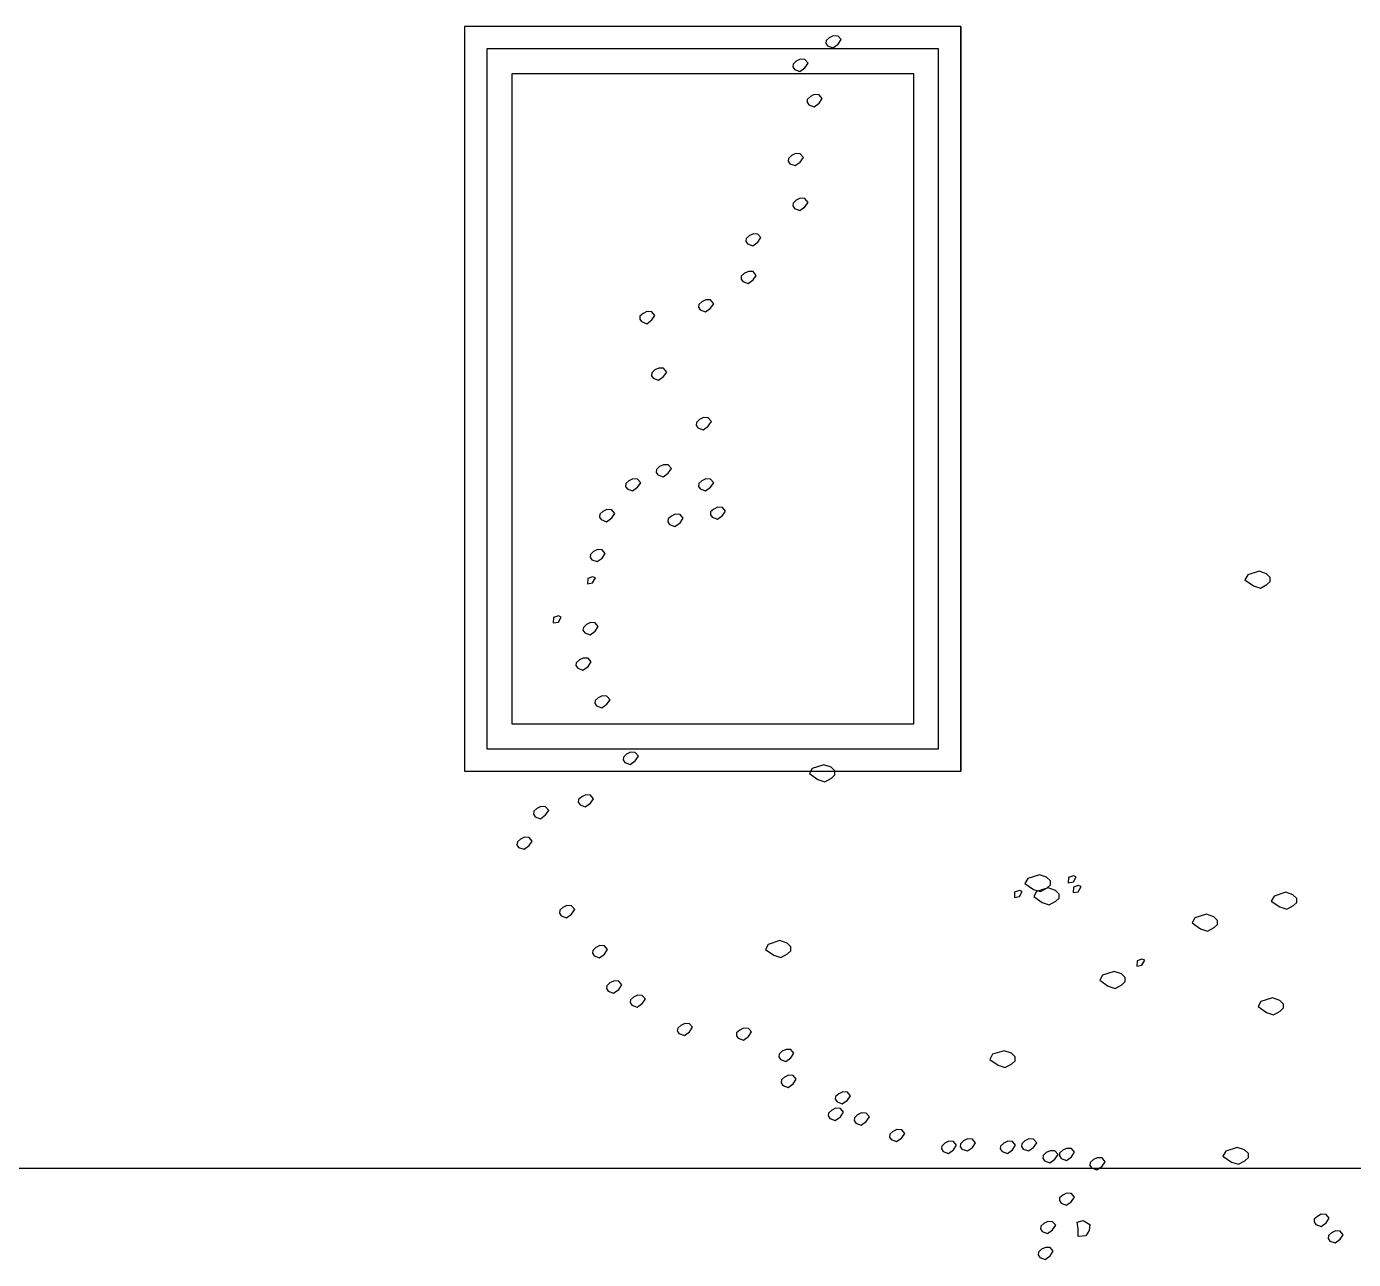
# Model space of a CAD drawing. Header units: millimetres. Extents: x 462666 to 1244237, y 2328025 to 3795663.
# Drawn here: x 1158088 to 1160762, y 2843613 to 2846097 of the extents above; entities that cross this region are included whole.
import ezdxf
from ezdxf.lldxf.tags import DXFTag

# ---------------------------------------------------------------- set-up
doc = ezdxf.new("R2010")
doc.units = ezdxf.units.MM
for name, color, linetype in [('arbre', 250, 'Continuous'), ('MUR-POH', 64, 'Continuous'), ('MUR_POH', 64, 'Continuous')]:
    doc.layers.add(name, color=color, linetype=linetype)
tags = doc.linetypes.add('DASHED', pattern=[0.75, 0.5, -0.25]).pattern_tags.tags
tags[6:7] = [DXFTag(74, 4), DXFTag(75, 0), DXFTag(340, '0'), DXFTag(46, 1.0), DXFTag(50, 0.0), DXFTag(44, 0.0), DXFTag(45, 0.0)]
tags[4:5] = [DXFTag(74, 4), DXFTag(75, 0), DXFTag(340, '0'), DXFTag(46, 1.0), DXFTag(50, 0.0), DXFTag(44, 0.0), DXFTag(45, 0.0)]

# ---------------------------------------------------------------- blocks, each defined once
blk = doc.blocks.new('arbre3')
at = {"layer": 'arbre', "color": 252}
for points in [[(249.642, 31.119), (249.684, 31.104), (249.723, 31.132), (249.747, 31.167), (249.723, 31.195), (249.686, 31.197), (249.655, 31.182), (249.632, 31.161), (249.629, 31.139)], [(249.388, 30.938), (249.429, 30.922), (249.468, 30.951), (249.492, 30.985), (249.468, 31.014), (249.431, 31.016), (249.401, 31.001), (249.377, 30.979), (249.375, 30.957)], [(249.497, 30.665), (249.538, 30.65), (249.577, 30.678), (249.601, 30.713), (249.577, 30.741), (249.54, 30.743), (249.51, 30.728), (249.486, 30.706), (249.484, 30.685)], [(249.352, 30.211), (249.393, 30.196), (249.432, 30.224), (249.456, 30.259), (249.432, 30.287), (249.395, 30.289), (249.365, 30.274), (249.341, 30.252), (249.339, 30.23)], [(249.388, 29.866), (249.429, 29.85), (249.468, 29.879), (249.492, 29.913), (249.468, 29.942), (249.431, 29.944), (249.401, 29.929), (249.377, 29.907), (249.375, 29.885)], [(249.024, 29.593), (249.066, 29.578), (249.105, 29.606), (249.129, 29.641), (249.105, 29.669), (249.068, 29.671), (249.037, 29.656), (249.014, 29.634), (249.011, 29.613)], [(248.988, 29.303), (249.029, 29.287), (249.069, 29.316), (249.092, 29.35), (249.069, 29.379), (249.032, 29.381), (249.001, 29.366), (248.977, 29.344), (248.975, 29.322)], [(248.661, 29.084), (248.702, 29.069), (248.741, 29.098), (248.765, 29.132), (248.741, 29.161), (248.704, 29.163), (248.674, 29.147), (248.65, 29.126), (248.648, 29.104)], [(248.207, 28.994), (248.248, 28.978), (248.287, 29.007), (248.311, 29.041), (248.287, 29.07), (248.25, 29.072), (248.22, 29.057), (248.196, 29.035), (248.194, 29.013)], [(248.297, 28.558), (248.339, 28.542), (248.378, 28.571), (248.402, 28.605), (248.378, 28.634), (248.341, 28.636), (248.31, 28.621), (248.287, 28.599), (248.284, 28.577)], [(248.643, 28.176), (248.684, 28.161), (248.723, 28.189), (248.747, 28.224), (248.723, 28.252), (248.686, 28.254), (248.656, 28.239), (248.632, 28.217), (248.63, 28.196)], [(248.334, 27.813), (248.375, 27.798), (248.414, 27.826), (248.438, 27.861), (248.414, 27.889), (248.377, 27.891), (248.347, 27.876), (248.323, 27.854), (248.321, 27.832)], [(248.098, 27.704), (248.139, 27.689), (248.178, 27.717), (248.202, 27.752), (248.178, 27.78), (248.141, 27.782), (248.111, 27.767), (248.087, 27.745), (248.084, 27.723)], [(248.661, 27.704), (248.702, 27.689), (248.741, 27.717), (248.765, 27.752), (248.741, 27.78), (248.704, 27.782), (248.674, 27.767), (248.65, 27.745), (248.648, 27.723)], [(247.898, 27.468), (247.939, 27.452), (247.978, 27.481), (248.002, 27.515), (247.978, 27.544), (247.941, 27.546), (247.911, 27.531), (247.887, 27.509), (247.885, 27.487)], [(248.752, 27.486), (248.793, 27.471), (248.832, 27.499), (248.856, 27.534), (248.832, 27.562), (248.795, 27.564), (248.765, 27.549), (248.741, 27.527), (248.739, 27.505)], [(248.425, 27.431), (248.466, 27.416), (248.505, 27.444), (248.529, 27.479), (248.505, 27.507), (248.468, 27.509), (248.438, 27.494), (248.414, 27.473), (248.412, 27.451)], [(247.825, 27.159), (247.866, 27.144), (247.905, 27.172), (247.929, 27.207), (247.905, 27.235), (247.868, 27.237), (247.838, 27.222), (247.814, 27.2), (247.812, 27.178)], [(247.792, 26.974), (247.831, 26.981), (247.853, 27.02), (247.831, 27.028), (247.794, 27.015)], [(252.925, 26.957), (252.979, 26.94), (253.029, 26.968), (253.055, 26.992), (253.055, 27.022), (253.027, 27.051), (252.97, 27.07), (252.881, 27.042), (252.86, 27.003)], [(247.528, 26.672), (247.567, 26.678), (247.588, 26.717), (247.567, 26.726), (247.53, 26.713)], [(247.77, 26.596), (247.812, 26.58), (247.851, 26.609), (247.875, 26.643), (247.851, 26.672), (247.814, 26.674), (247.783, 26.659), (247.76, 26.637), (247.757, 26.615)], [(247.716, 26.323), (247.757, 26.308), (247.796, 26.336), (247.82, 26.371), (247.796, 26.399), (247.759, 26.401), (247.729, 26.386), (247.705, 26.364), (247.703, 26.343)], [(247.861, 26.032), (247.903, 26.017), (247.942, 26.045), (247.966, 26.08), (247.942, 26.108), (247.905, 26.111), (247.874, 26.095), (247.85, 26.074), (247.848, 26.052)], [(248.079, 25.596), (248.121, 25.581), (248.16, 25.609), (248.184, 25.644), (248.16, 25.672), (248.123, 25.675), (248.092, 25.659), (248.068, 25.638), (248.066, 25.616)], [(249.568, 25.466), (249.622, 25.448), (249.672, 25.476), (249.698, 25.5), (249.698, 25.531), (249.67, 25.559), (249.613, 25.579), (249.524, 25.55), (249.502, 25.511)], [(247.734, 25.269), (247.775, 25.254), (247.814, 25.282), (247.838, 25.317), (247.814, 25.345), (247.778, 25.348), (247.747, 25.332), (247.723, 25.311), (247.721, 25.289)], [(247.389, 25.178), (247.43, 25.163), (247.469, 25.192), (247.493, 25.226), (247.469, 25.255), (247.432, 25.257), (247.402, 25.241), (247.378, 25.22), (247.376, 25.198)], [(247.261, 24.942), (247.303, 24.927), (247.342, 24.955), (247.366, 24.99), (247.342, 25.018), (247.305, 25.021), (247.275, 25.005), (247.251, 24.984), (247.248, 24.962)], [(251.229, 24.618), (251.284, 24.601), (251.334, 24.629), (251.36, 24.653), (251.36, 24.683), (251.331, 24.712), (251.275, 24.731), (251.186, 24.703), (251.164, 24.664)], [(251.498, 24.669), (251.537, 24.675), (251.559, 24.714), (251.537, 24.723), (251.5, 24.71)], [(251.082, 24.555), (251.121, 24.562), (251.143, 24.601), (251.121, 24.609), (251.084, 24.596)], [(251.297, 24.516), (251.351, 24.499), (251.401, 24.527), (251.427, 24.551), (251.427, 24.582), (251.399, 24.61), (251.343, 24.629), (251.254, 24.601), (251.232, 24.562)], [(251.535, 24.593), (251.575, 24.599), (251.596, 24.639), (251.575, 24.647), (251.538, 24.634)], [(253.128, 24.483), (253.183, 24.465), (253.233, 24.493), (253.259, 24.517), (253.259, 24.548), (253.23, 24.576), (253.174, 24.596), (253.085, 24.567), (253.063, 24.528)], [(247.589, 24.415), (247.63, 24.4), (247.669, 24.428), (247.693, 24.463), (247.669, 24.491), (247.632, 24.494), (247.602, 24.478), (247.578, 24.457), (247.576, 24.435)], [(252.518, 24.313), (252.572, 24.296), (252.622, 24.324), (252.648, 24.348), (252.648, 24.378), (252.62, 24.407), (252.564, 24.426), (252.474, 24.398), (252.453, 24.359)], [(247.843, 24.107), (247.884, 24.091), (247.924, 24.12), (247.947, 24.154), (247.924, 24.183), (247.887, 24.185), (247.856, 24.17), (247.832, 24.148), (247.83, 24.126)], [(249.228, 24.11), (249.283, 24.092), (249.333, 24.121), (249.359, 24.144), (249.359, 24.175), (249.331, 24.203), (249.274, 24.223), (249.185, 24.194), (249.163, 24.155)], [(252.027, 24.026), (252.066, 24.033), (252.088, 24.072), (252.066, 24.08), (252.029, 24.067)], [(251.806, 23.872), (251.86, 23.855), (251.91, 23.883), (251.936, 23.907), (251.936, 23.938), (251.908, 23.966), (251.851, 23.985), (251.762, 23.957), (251.741, 23.918)], [(247.952, 23.834), (247.993, 23.819), (248.033, 23.847), (248.056, 23.882), (248.033, 23.91), (247.996, 23.912), (247.965, 23.897), (247.941, 23.875), (247.939, 23.854)], [(248.134, 23.725), (248.175, 23.71), (248.214, 23.738), (248.238, 23.773), (248.214, 23.801), (248.177, 23.803), (248.147, 23.788), (248.123, 23.766), (248.121, 23.745)], [(253.027, 23.669), (253.081, 23.652), (253.131, 23.68), (253.157, 23.704), (253.157, 23.734), (253.129, 23.762), (253.072, 23.782), (252.983, 23.754), (252.961, 23.715)], [(248.497, 23.507), (248.539, 23.492), (248.578, 23.52), (248.602, 23.555), (248.578, 23.583), (248.541, 23.585), (248.51, 23.57), (248.487, 23.548), (248.484, 23.527)], [(248.952, 23.471), (248.993, 23.456), (249.032, 23.484), (249.056, 23.519), (249.032, 23.547), (248.995, 23.549), (248.965, 23.534), (248.941, 23.512), (248.939, 23.49)], [(249.279, 23.307), (249.32, 23.292), (249.359, 23.32), (249.383, 23.355), (249.359, 23.383), (249.322, 23.385), (249.292, 23.37), (249.268, 23.348), (249.266, 23.327)], [(250.958, 23.262), (251.012, 23.245), (251.062, 23.273), (251.088, 23.297), (251.088, 23.327), (251.06, 23.356), (251.004, 23.375), (250.914, 23.347), (250.893, 23.308)], [(249.297, 23.107), (249.338, 23.092), (249.378, 23.12), (249.401, 23.155), (249.378, 23.183), (249.341, 23.186), (249.31, 23.17), (249.286, 23.149), (249.284, 23.127)], [(249.715, 22.98), (249.756, 22.965), (249.796, 22.993), (249.819, 23.028), (249.796, 23.056), (249.759, 23.058), (249.728, 23.043), (249.704, 23.021), (249.702, 23)], [(249.661, 22.853), (249.702, 22.838), (249.741, 22.866), (249.765, 22.901), (249.741, 22.929), (249.704, 22.931), (249.674, 22.916), (249.65, 22.894), (249.648, 22.873)], [(249.861, 22.817), (249.902, 22.801), (249.941, 22.83), (249.965, 22.864), (249.941, 22.893), (249.904, 22.895), (249.874, 22.88), (249.85, 22.858), (249.847, 22.836)], [(250.133, 22.69), (250.174, 22.674), (250.214, 22.703), (250.237, 22.737), (250.214, 22.766), (250.177, 22.768), (250.146, 22.753), (250.122, 22.731), (250.12, 22.709)], [(250.533, 22.599), (250.574, 22.583), (250.613, 22.612), (250.637, 22.646), (250.613, 22.675), (250.576, 22.677), (250.546, 22.662), (250.522, 22.64), (250.52, 22.618)], [(250.678, 22.617), (250.72, 22.602), (250.759, 22.63), (250.783, 22.665), (250.759, 22.693), (250.722, 22.695), (250.691, 22.68), (250.668, 22.658), (250.665, 22.636)], [(250.987, 22.599), (251.029, 22.583), (251.068, 22.612), (251.092, 22.646), (251.068, 22.675), (251.031, 22.677), (251, 22.662), (250.976, 22.64), (250.974, 22.618)], [(251.151, 22.617), (251.192, 22.602), (251.231, 22.63), (251.255, 22.665), (251.231, 22.693), (251.194, 22.695), (251.164, 22.68), (251.14, 22.658), (251.138, 22.636)], [(251.442, 22.544), (251.483, 22.529), (251.522, 22.557), (251.546, 22.592), (251.522, 22.62), (251.485, 22.622), (251.455, 22.607), (251.431, 22.585), (251.429, 22.564)], [(252.755, 22.516), (252.81, 22.499), (252.86, 22.527), (252.886, 22.551), (252.886, 22.582), (252.857, 22.61), (252.801, 22.629), (252.712, 22.601), (252.69, 22.562)], [(251.315, 22.526), (251.356, 22.511), (251.395, 22.539), (251.419, 22.574), (251.395, 22.602), (251.358, 22.604), (251.328, 22.589), (251.304, 22.567), (251.301, 22.546)], [(251.678, 22.472), (251.719, 22.456), (251.758, 22.485), (251.782, 22.519), (251.758, 22.548), (251.721, 22.55), (251.691, 22.535), (251.667, 22.513), (251.665, 22.491)], [(251.442, 22.199), (251.483, 22.184), (251.522, 22.212), (251.546, 22.247), (251.522, 22.275), (251.485, 22.277), (251.455, 22.262), (251.431, 22.24), (251.429, 22.219)], [(253.405, 22.035), (253.446, 22.02), (253.485, 22.049), (253.509, 22.083), (253.485, 22.112), (253.448, 22.114), (253.418, 22.098), (253.394, 22.077), (253.392, 22.055)], [(251.296, 21.981), (251.338, 21.966), (251.377, 21.994), (251.401, 22.029), (251.377, 22.057), (251.34, 22.059), (251.309, 22.044), (251.285, 22.022), (251.283, 22.001)], [(251.573, 21.943), (251.573, 22.002), (251.567, 22.054), (251.612, 22.067), (251.664, 22.034), (251.658, 21.989), (251.632, 21.949)], [(253.514, 21.908), (253.555, 21.893), (253.594, 21.921), (253.618, 21.956), (253.594, 21.984), (253.557, 21.987), (253.527, 21.971), (253.503, 21.95), (253.501, 21.928)], [(251.278, 21.781), (251.319, 21.766), (251.359, 21.794), (251.382, 21.829), (251.359, 21.857), (251.322, 21.859), (251.291, 21.844), (251.267, 21.822), (251.265, 21.801)]]:
    blk.add_lwpolyline(points, close=True, dxfattribs=at)

msp = doc.modelspace()

# ---------------------------------------------------------------- linework, layer by layer
at = {"layer": 'MUR-POH', "color": 252}
for points in [[(1158971, 2846096.6), (1158971, 2844596.6), (1159971, 2844596.6), (1159971, 2846096.6)], [(1159016, 2846051.6), (1159016, 2844641.6), (1159926, 2844641.6), (1159926, 2846051.6)], [(1159066, 2846001.6), (1159066, 2844691.6), (1159876, 2844691.6), (1159876, 2846001.6)]]:
    msp.add_lwpolyline(points, close=True, dxfattribs=at)
for points in [[(1158971, 2846096.6), (1158971, 2844596.6)], [(1159971, 2846096.6), (1159971, 2844596.6)], [(1158971, 2844596.6), (1159971, 2844596.6)]]:
    msp.add_lwpolyline(points, dxfattribs=at)
at = {"layer": 'MUR_POH', "color": 8, "linetype": 'DASHED', "ltscale": 250, "flags": 128}
msp.add_lwpolyline([(1155537.4, 2843796.6), (1163367.7, 2843796.6)], dxfattribs=at)

# ---------------------------------------------------------------- block references
at = {"layer": 'MUR-POH', "color": 252, "xscale": 261.3775937935833, "yscale": 261.3775937935833, "zscale": 261.3775937935833}
msp.add_blockref('arbre3', (1094451.3, 2837923.8), dxfattribs=at)

doc.saveas('drawing.dxf')
